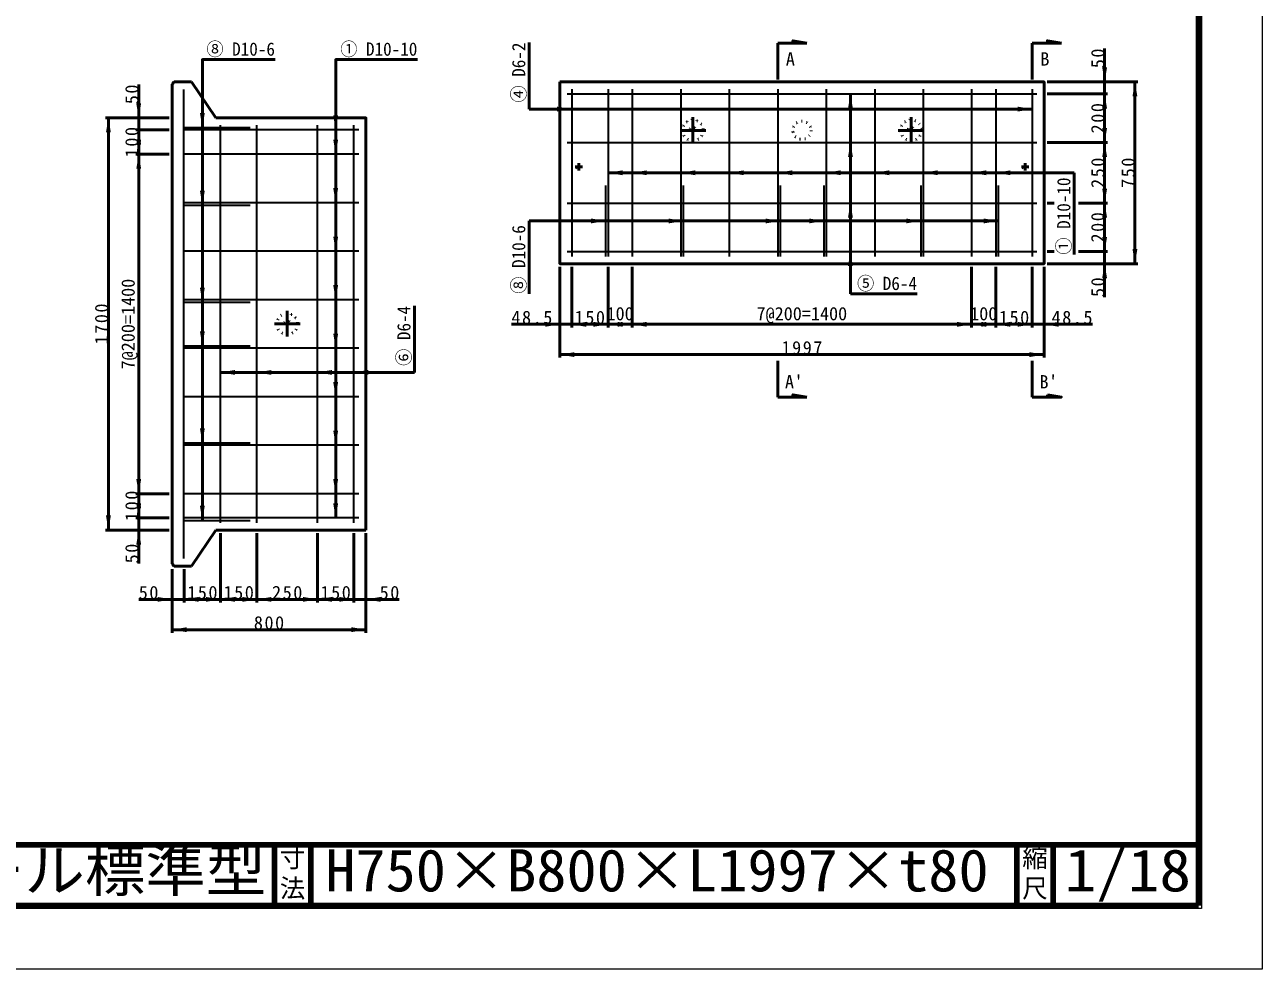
# Model space of a CAD drawing. Units: millimetres, scale not verified, with parts at other scales. Extents: x -2102 to 2102, y -1485 to 1485.
# Drawn here: x 61 to 2102, y -1485 to 73 of the extents above; entities that cross this region are included whole.
import ezdxf
from ezdxf.enums import TextEntityAlignment as Align

# ---------------------------------------------------------------- set-up
doc = ezdxf.new("R2010")
doc.units = ezdxf.units.MM
doc.header["$LTSCALE"] = 5
doc.linetypes.add('DOTTED', pattern=[1.75, 0.25, -1.5])
doc.linetypes.add('LONG_DASHED_DOTTED', pattern=[15.25, 12, -1.5, 0.25, -1.5])
doc.layers.add('0-0_V-nasSTD', color=7, linetype='Continuous', lineweight=50)
doc.layers.add('0-1_0', color=7, linetype='Continuous', lineweight=100)
doc.styles.add('ＭＳ ゴシック', font='')
doc.styles.get('ＭＳ ゴシック').set_extended_font_data('MS Gothic')

msp = doc.modelspace()

# ---------------------------------------------------------------- linework, layer by layer
at = {"layer": '0-0_V-nasSTD'}
for p, q in [((893.019, -66.02), (893.019, 43.98)), ((1303.019, -17.02), (1303.019, 42.98)), ((1328.019, 42.98), (1303.019, 42.98)), ((1328.019, 42.98), (1351.059, 42.98)), ((1723.019, -17.02), (1723.019, 42.98)), ((1748.019, 42.98), (1723.019, 42.98)), ((1748.019, 42.98), (1771.059, 42.98)), ((1842.419, -21.02), (1842.419, 33.98)), ((307.219, -21.02), (303.619, -24.62)), ((303.619, -24.62), (303.619, -816.22)), ((335.619, -21.02), (307.219, -21.02)), ((335.619, -21.02), (375.619, -80.42)), ((1747.419, -21.02), (1897.419, -21.02)), ((1842.419, -21.02), (1842.419, -41.02)), ((1892.419, -21.02), (1892.419, -321.02)), ((1423.019, -371.02), (1423.019, -41.02)), ((1747.419, -41.02), (1847.419, -41.02)), ((1842.419, -41.02), (1842.419, -121.02)), ((298.619, -80.42), (193.619, -80.42)), ((198.619, -80.42), (198.619, -760.42)), ((1723.019, -66.02), (893.019, -66.02)), ((298.619, -100.42), (243.619, -100.42)), ((248.619, -100.42), (248.619, -140.42)), ((1747.419, -121.02), (1847.419, -121.02)), ((1842.419, -121.02), (1842.419, -221.02)), ((298.619, -140.42), (243.619, -140.42)), ((248.619, -700.42), (248.619, -140.42)), ((1792.419, -171.02), (1023.019, -171.02)), ((1792.419, -306.02), (1792.419, -171.02)), ((1747.419, -221.02), (1759.419, -221.02)), ((1799.419, -221.02), (1847.419, -221.02)), ((1842.419, -221.02), (1842.419, -301.02)), ((1667.019, -250.505), (893.019, -250.505)), ((893.019, -370.505), (893.019, -250.505)), ((1747.419, -301.02), (1759.419, -301.02)), ((1799.419, -301.02), (1847.419, -301.02)), ((1842.419, -321.02), (1842.419, -301.02)), ((943.619, -326.02), (943.619, -476.02)), ((963.019, -326.02), (963.019, -426.02)), ((1023.019, -326.02), (1023.019, -426.02)), ((1063.019, -326.02), (1063.019, -426.02)), ((1623.019, -326.02), (1623.019, -426.02)), ((1663.019, -326.02), (1663.019, -426.02)), ((1723.019, -326.02), (1723.019, -426.02)), ((1742.419, -326.02), (1742.419, -476.02)), ((1747.419, -321.02), (1897.419, -321.02)), ((1842.419, -321.02), (1842.419, -376.02)), ((1423.019, -371.02), (1533.019, -371.02)), ((703.619, -500.42), (703.619, -390.42)), ((863.619, -421.02), (943.619, -421.02)), ((1023.019, -421.02), (1063.019, -421.02)), ((1063.019, -421.02), (1623.019, -421.02)), ((1663.019, -421.02), (1623.019, -421.02)), ((1822.419, -421.02), (1742.419, -421.02)), ((943.619, -471.02), (1742.419, -471.02)), ((1303.019, -481.02), (1303.019, -541.02)), ((1723.019, -481.02), (1723.019, -541.02)), ((383.619, -500.42), (703.619, -500.42)), ((1328.019, -541.02), (1303.019, -541.02)), ((1328.019, -541.02), (1351.059, -541.02)), ((1748.019, -541.02), (1723.019, -541.02)), ((1748.019, -541.02), (1748.019, -537.18)), ((298.619, -700.42), (243.619, -700.42)), ((248.619, -740.42), (248.619, -700.42)), ((298.619, -740.42), (243.619, -740.42)), ((298.619, -760.42), (193.619, -760.42)), ((375.619, -760.42), (335.619, -819.82)), ((623.619, -760.42), (375.619, -760.42)), ((383.619, -879.82), (383.619, -765.42)), ((443.619, -879.82), (443.619, -765.42)), ((543.619, -879.82), (543.619, -765.42)), ((603.619, -879.82), (603.619, -765.42)), ((623.619, -929.82), (623.619, -765.42)), ((303.619, -816.22), (307.219, -819.82)), ((303.619, -929.82), (303.619, -824.82)), ((307.219, -819.82), (335.619, -819.82)), ((323.619, -879.82), (323.619, -824.82)), ((323.619, -874.82), (383.619, -874.82)), ((383.619, -874.82), (443.619, -874.82)), ((623.619, -924.82), (303.619, -924.82))]:
    msp.add_line(p, q, dxfattribs=at)
at = {"layer": '0-0_V-nasSTD', "lineweight": 35}
for p, q in [((322.419, -33.42), (322.419, -807.42)), ((963.019, -33.02), (963.019, -309.02)), ((1023.019, -33.02), (1023.019, -309.02)), ((1063.019, -33.02), (1063.019, -309.02)), ((1143.019, -33.02), (1143.019, -309.02)), ((1223.019, -33.02), (1223.019, -309.02)), ((1303.019, -33.02), (1303.019, -309.02)), ((1383.019, -33.02), (1383.019, -309.02)), ((1463.019, -33.02), (1463.019, -309.02)), ((1543.019, -33.02), (1543.019, -309.02)), ((1623.019, -33.02), (1623.019, -309.02)), ((1663.019, -33.02), (1663.019, -309.02)), ((1723.019, -33.02), (1723.019, -309.02)), ((955.619, -41.02), (1730.419, -41.02)), ((321.619, -96.42), (432.648, -96.42)), ((611.619, -100.42), (323.619, -100.42)), ((383.619, -748.42), (383.619, -92.42)), ((443.619, -748.42), (443.619, -92.42)), ((543.619, -748.42), (543.619, -92.42)), ((603.619, -748.42), (603.619, -92.42)), ((955.619, -121.02), (1730.419, -121.02)), ((611.619, -140.42), (323.619, -140.42)), ((1019.019, -191.99), (1019.019, -309.02)), ((1147.019, -191.99), (1147.019, -309.02)), ((1307.019, -191.99), (1307.019, -309.02)), ((1379.019, -191.99), (1379.019, -309.02)), ((1539.019, -191.99), (1539.019, -309.02)), ((1667.019, -191.99), (1667.019, -309.02)), ((321.619, -224.42), (432.648, -224.42)), ((611.619, -220.42), (323.619, -220.42)), ((955.619, -221.02), (1730.419, -221.02)), ((611.619, -300.42), (323.619, -300.42)), ((955.619, -301.02), (1730.419, -301.02)), ((321.619, -384.42), (432.648, -384.42)), ((611.619, -380.42), (323.619, -380.42)), ((321.619, -456.42), (432.648, -456.42)), ((611.619, -460.42), (323.619, -460.42)), ((611.619, -540.42), (323.619, -540.42)), ((321.619, -616.42), (432.648, -616.42)), ((611.619, -620.42), (323.619, -620.42)), ((611.619, -700.42), (323.619, -700.42)), ((321.619, -744.42), (432.648, -744.42)), ((611.619, -740.42), (323.619, -740.42))]:
    msp.add_line(p, q, dxfattribs=at)
at = {"layer": '0-0_V-nasSTD', "linetype": 'LONG_DASHED_DOTTED'}
for p, q in [((1163.019, -79.22), (1163.019, -121.62)), ((1523.019, -79.22), (1523.019, -121.62)), ((1141.819, -101.02), (1184.219, -101.02)), ((1501.819, -101.02), (1544.219, -101.02)), ((968.819, -161.02), (980.819, -161.02)), ((974.819, -167.02), (974.819, -155.02)), ((1705.219, -161.02), (1717.219, -161.02)), ((1711.219, -167.02), (1711.219, -155.02)), ((493.619, -398.62), (493.619, -441.02)), ((472.419, -420.42), (514.819, -420.42))]:
    msp.add_line(p, q, dxfattribs=at)
at = {"layer": '0-0_V-nasSTD', "lineweight": 100}
for p, q in [((472.5, -1280), (472.5, -1380)), ((532.5, -1280), (532.5, -1380)), ((1697.5, -1280), (1697.5, -1380)), ((1757.5, -1280), (1757.5, -1380)), ((-1997.5, -1380), (1997.5, -1380))]:
    msp.add_line(p, q, dxfattribs=at)
at = {"layer": '0-0_V-nasSTD', "lineweight": 18}
for points in [[(-2102.5, -1485), (-2102.5, 1485), (2102.5, 1485), (2102.5, -1485)], [(-2002.5, -1385), (-2002.5, 1385), (2002.5, 1385), (2002.5, -1385)]]:
    msp.add_lwpolyline(points, close=True, dxfattribs=at)
at = {"layer": '0-0_V-nasSTD', "lineweight": 100}
msp.add_lwpolyline([(1997.5, -1380), (1997.5, 1380), (-1997.5, 1380)], dxfattribs=at)
at = {"layer": '0-0_V-nasSTD'}
for points in [[(1328.019, 42.98), (1328.019, 46.82), (1351.059, 42.98)], [(1748.019, 42.98), (1748.019, 46.82), (1771.059, 42.98)], [(353.619, -744.42), (353.619, 15.58), (473.619, 15.58)], [(573.619, -740.42), (573.619, 15.58), (708.619, 15.58)], [(248.619, -100.42), (248.619, -80.42), (248.619, -25.42)], [(623.619, -760.42), (623.619, -80.42), (375.619, -80.42)], [(943.619, -421.02), (963.019, -421.02), (1023.019, -421.02)], [(1742.419, -421.02), (1723.019, -421.02), (1663.019, -421.02)], [(1328.019, -541.02), (1328.019, -537.18), (1351.059, -541.02)], [(1748.019, -537.18), (1771.059, -541.02), (1748.019, -541.02)], [(248.619, -740.42), (248.619, -760.42), (248.619, -815.42)], [(323.619, -874.82), (303.619, -874.82), (248.619, -874.82)], [(443.619, -874.82), (543.619, -874.82), (603.619, -874.82)], [(603.619, -874.82), (623.619, -874.82), (678.619, -874.82)]]:
    msp.add_lwpolyline(points, dxfattribs=at)
msp.add_lwpolyline([(943.619, -21.02), (943.619, -321.02), (1742.419, -321.02), (1742.419, -21.02)], close=True, dxfattribs=at)
at = {"layer": '0-0_V-nasSTD', "linetype": 'DOTTED'}
for centre, radius in [((1163.019, -101.02), 17.2), ((1163.019, -101.02), 5), ((1343.019, -101.02), 15), ((1523.019, -101.02), 17.2), ((1523.019, -101.02), 5), ((974.819, -161.02), 3.8), ((974.819, -161.02), 2.4), ((974.819, -161.02), 2), ((1711.219, -161.02), 3.8), ((1711.219, -161.02), 2.4), ((1711.219, -161.02), 2), ((493.619, -420.42), 17.2), ((493.619, -420.42), 5)]:
    msp.add_circle(centre, radius, dxfattribs=at)
at = {"layer": '0-0_V-nasSTD'}
for points in [[(1838.419, 2.98), (1842.419, -21.02), (1842.419, 2.98)], [(1842.419, -21.02), (1842.419, 2.98), (1846.419, 2.98)], [(1888.419, -45.02), (1892.419, -45.02), (1892.419, -21.02)], [(1892.419, -45.02), (1892.419, -21.02), (1896.419, -45.02)], [(244.619, -56.42), (248.619, -80.42), (248.619, -56.42)], [(248.619, -80.42), (248.619, -56.42), (252.619, -56.42)], [(1419.019, -65.02), (1423.019, -65.02), (1423.019, -41.02)], [(1423.019, -65.02), (1423.019, -41.02), (1427.019, -65.02)], [(1838.419, -65.02), (1842.419, -65.02), (1842.419, -41.02)], [(1842.419, -65.02), (1842.419, -41.02), (1846.419, -65.02)], [(194.619, -104.42), (198.619, -104.42), (198.619, -80.42)], [(198.619, -104.42), (198.619, -80.42), (202.619, -104.42)], [(349.619, -72.42), (353.619, -96.42), (353.619, -72.42)], [(353.619, -96.42), (353.619, -72.42), (357.619, -72.42)], [(569.619, -76.42), (573.619, -100.42), (573.619, -76.42)], [(573.619, -100.42), (573.619, -76.42), (577.619, -76.42)], [(939.019, -66.02), (939.019, -62.02), (963.019, -66.02)], [(939.019, -70.02), (939.019, -66.02), (963.019, -66.02)], [(1699.019, -66.02), (1699.019, -62.02), (1723.019, -66.02)], [(1699.019, -70.02), (1699.019, -66.02), (1723.019, -66.02)], [(244.619, -124.42), (248.619, -124.42), (248.619, -100.42)], [(248.619, -124.42), (248.619, -100.42), (252.619, -124.42)], [(1838.419, -97.02), (1842.419, -121.02), (1842.419, -97.02)], [(1842.419, -121.02), (1842.419, -97.02), (1846.419, -97.02)], [(244.619, -116.42), (248.619, -140.42), (248.619, -116.42)], [(248.619, -140.42), (248.619, -116.42), (252.619, -116.42)], [(569.619, -116.42), (573.619, -140.42), (573.619, -116.42)], [(573.619, -140.42), (573.619, -116.42), (577.619, -116.42)], [(1419.019, -145.02), (1423.019, -145.02), (1423.019, -121.02)], [(1423.019, -145.02), (1423.019, -121.02), (1427.019, -145.02)], [(1838.419, -145.02), (1842.419, -145.02), (1842.419, -121.02)], [(1842.419, -145.02), (1842.419, -121.02), (1846.419, -145.02)], [(244.619, -164.42), (248.619, -164.42), (248.619, -140.42)], [(248.619, -164.42), (248.619, -140.42), (252.619, -164.42)], [(1023.019, -171.02), (1047.019, -171.02), (1047.019, -167.02)], [(1023.019, -171.02), (1047.019, -175.02), (1047.019, -171.02)], [(1063.019, -171.02), (1087.019, -171.02), (1087.019, -167.02)], [(1063.019, -171.02), (1087.019, -175.02), (1087.019, -171.02)], [(1143.019, -171.02), (1167.019, -171.02), (1167.019, -167.02)], [(1143.019, -171.02), (1167.019, -175.02), (1167.019, -171.02)], [(1223.019, -171.02), (1247.019, -171.02), (1247.019, -167.02)], [(1223.019, -171.02), (1247.019, -175.02), (1247.019, -171.02)], [(1303.019, -171.02), (1327.019, -171.02), (1327.019, -167.02)], [(1303.019, -171.02), (1327.019, -175.02), (1327.019, -171.02)], [(1383.019, -171.02), (1407.019, -171.02), (1407.019, -167.02)], [(1383.019, -171.02), (1407.019, -175.02), (1407.019, -171.02)], [(1463.019, -171.02), (1487.019, -171.02), (1487.019, -167.02)], [(1463.019, -171.02), (1487.019, -175.02), (1487.019, -171.02)], [(1543.019, -171.02), (1567.019, -171.02), (1567.019, -167.02)], [(1543.019, -171.02), (1567.019, -175.02), (1567.019, -171.02)], [(1623.019, -171.02), (1647.019, -171.02), (1647.019, -167.02)], [(1623.019, -171.02), (1647.019, -175.02), (1647.019, -171.02)], [(1663.019, -171.02), (1687.019, -171.02), (1687.019, -167.02)], [(1663.019, -171.02), (1687.019, -175.02), (1687.019, -171.02)], [(349.619, -200.42), (353.619, -224.42), (353.619, -200.42)], [(353.619, -224.42), (353.619, -200.42), (357.619, -200.42)], [(569.619, -196.42), (573.619, -220.42), (573.619, -196.42)], [(573.619, -220.42), (573.619, -196.42), (577.619, -196.42)], [(1838.419, -197.02), (1842.419, -221.02), (1842.419, -197.02)], [(1842.419, -221.02), (1842.419, -197.02), (1846.419, -197.02)], [(1419.019, -245.02), (1423.019, -245.02), (1423.019, -221.02)], [(1423.019, -245.02), (1423.019, -221.02), (1427.019, -245.02)], [(1838.419, -245.02), (1842.419, -245.02), (1842.419, -221.02)], [(1842.419, -245.02), (1842.419, -221.02), (1846.419, -245.02)], [(995.019, -250.505), (995.019, -246.505), (1019.019, -250.505)], [(995.019, -254.505), (995.019, -250.505), (1019.019, -250.505)], [(1123.019, -250.505), (1123.019, -246.505), (1147.019, -250.505)], [(1123.019, -254.505), (1123.019, -250.505), (1147.019, -250.505)], [(1283.019, -250.505), (1283.019, -246.505), (1307.019, -250.505)], [(1283.019, -254.505), (1283.019, -250.505), (1307.019, -250.505)], [(1355.019, -250.505), (1355.019, -246.505), (1379.019, -250.505)], [(1355.019, -254.505), (1355.019, -250.505), (1379.019, -250.505)], [(1515.019, -250.505), (1515.019, -246.505), (1539.019, -250.505)], [(1515.019, -254.505), (1515.019, -250.505), (1539.019, -250.505)], [(1643.019, -250.505), (1643.019, -246.505), (1667.019, -250.505)], [(1643.019, -254.505), (1643.019, -250.505), (1667.019, -250.505)], [(569.619, -276.42), (573.619, -300.42), (573.619, -276.42)], [(573.619, -300.42), (573.619, -276.42), (577.619, -276.42)], [(1838.419, -277.02), (1842.419, -301.02), (1842.419, -277.02)], [(1842.419, -301.02), (1842.419, -277.02), (1846.419, -277.02)], [(1419.019, -325.02), (1423.019, -325.02), (1423.019, -301.02)], [(1423.019, -325.02), (1423.019, -301.02), (1427.019, -325.02)], [(1888.419, -297.02), (1892.419, -321.02), (1892.419, -297.02)], [(1892.419, -321.02), (1892.419, -297.02), (1896.419, -297.02)], [(1838.419, -345.02), (1842.419, -345.02), (1842.419, -321.02)], [(1842.419, -345.02), (1842.419, -321.02), (1846.419, -345.02)], [(349.619, -360.42), (353.619, -384.42), (353.619, -360.42)], [(353.619, -384.42), (353.619, -360.42), (357.619, -360.42)], [(569.619, -356.42), (573.619, -380.42), (573.619, -356.42)], [(573.619, -380.42), (573.619, -356.42), (577.619, -356.42)], [(919.619, -421.02), (919.619, -417.02), (943.619, -421.02)], [(919.619, -425.02), (919.619, -421.02), (943.619, -421.02)], [(963.019, -421.02), (987.019, -421.02), (987.019, -417.02)], [(963.019, -421.02), (987.019, -425.02), (987.019, -421.02)], [(999.019, -421.02), (999.019, -417.02), (1023.019, -421.02)], [(999.019, -425.02), (999.019, -421.02), (1023.019, -421.02)], [(1023.019, -421.02), (1047.019, -421.02), (1047.019, -417.02)], [(1023.019, -421.02), (1047.019, -425.02), (1047.019, -421.02)], [(1039.019, -421.02), (1039.019, -417.02), (1063.019, -421.02)], [(1039.019, -425.02), (1039.019, -421.02), (1063.019, -421.02)], [(1063.019, -421.02), (1087.019, -421.02), (1087.019, -417.02)], [(1063.019, -421.02), (1087.019, -425.02), (1087.019, -421.02)], [(1599.019, -421.02), (1599.019, -417.02), (1623.019, -421.02)], [(1599.019, -425.02), (1599.019, -421.02), (1623.019, -421.02)], [(1623.019, -421.02), (1647.019, -421.02), (1647.019, -417.02)], [(1623.019, -421.02), (1647.019, -425.02), (1647.019, -421.02)], [(1639.019, -421.02), (1639.019, -417.02), (1663.019, -421.02)], [(1639.019, -425.02), (1639.019, -421.02), (1663.019, -421.02)], [(1663.019, -421.02), (1687.019, -421.02), (1687.019, -417.02)], [(1663.019, -421.02), (1687.019, -425.02), (1687.019, -421.02)], [(1699.019, -421.02), (1699.019, -417.02), (1723.019, -421.02)], [(1699.019, -425.02), (1699.019, -421.02), (1723.019, -421.02)], [(1742.419, -421.02), (1766.419, -421.02), (1766.419, -417.02)], [(1742.419, -421.02), (1766.419, -425.02), (1766.419, -421.02)], [(349.619, -432.42), (353.619, -456.42), (353.619, -432.42)], [(353.619, -456.42), (353.619, -432.42), (357.619, -432.42)], [(569.619, -436.42), (573.619, -460.42), (573.619, -436.42)], [(573.619, -460.42), (573.619, -436.42), (577.619, -436.42)], [(943.619, -471.02), (967.619, -471.02), (967.619, -467.02)], [(1718.419, -471.02), (1718.419, -467.02), (1742.419, -471.02)], [(943.619, -471.02), (967.619, -475.02), (967.619, -471.02)], [(1718.419, -475.02), (1718.419, -471.02), (1742.419, -471.02)], [(383.619, -500.42), (407.619, -500.42), (407.619, -496.42)], [(383.619, -500.42), (407.619, -504.42), (407.619, -500.42)], [(443.619, -500.42), (467.619, -500.42), (467.619, -496.42)], [(443.619, -500.42), (467.619, -504.42), (467.619, -500.42)], [(543.619, -500.42), (567.619, -500.42), (567.619, -496.42)], [(543.619, -500.42), (567.619, -504.42), (567.619, -500.42)], [(603.619, -500.42), (627.619, -500.42), (627.619, -496.42)], [(603.619, -500.42), (627.619, -504.42), (627.619, -500.42)], [(569.619, -516.42), (573.619, -540.42), (573.619, -516.42)], [(573.619, -540.42), (573.619, -516.42), (577.619, -516.42)], [(349.619, -592.42), (353.619, -616.42), (353.619, -592.42)], [(353.619, -616.42), (353.619, -592.42), (357.619, -592.42)], [(569.619, -596.42), (573.619, -620.42), (573.619, -596.42)], [(573.619, -620.42), (573.619, -596.42), (577.619, -596.42)], [(244.619, -676.42), (248.619, -700.42), (248.619, -676.42)], [(248.619, -700.42), (248.619, -676.42), (252.619, -676.42)], [(569.619, -676.42), (573.619, -700.42), (573.619, -676.42)], [(573.619, -700.42), (573.619, -676.42), (577.619, -676.42)], [(244.619, -724.42), (248.619, -724.42), (248.619, -700.42)], [(248.619, -724.42), (248.619, -700.42), (252.619, -724.42)], [(244.619, -716.42), (248.619, -740.42), (248.619, -716.42)], [(248.619, -740.42), (248.619, -716.42), (252.619, -716.42)], [(349.619, -720.42), (353.619, -744.42), (353.619, -720.42)], [(353.619, -744.42), (353.619, -720.42), (357.619, -720.42)], [(569.619, -716.42), (573.619, -740.42), (573.619, -716.42)], [(573.619, -740.42), (573.619, -716.42), (577.619, -716.42)], [(194.619, -736.42), (198.619, -760.42), (198.619, -736.42)], [(198.619, -760.42), (198.619, -736.42), (202.619, -736.42)], [(244.619, -784.42), (248.619, -784.42), (248.619, -760.42)], [(248.619, -784.42), (248.619, -760.42), (252.619, -784.42)], [(279.619, -874.82), (279.619, -870.82), (303.619, -874.82)], [(279.619, -878.82), (279.619, -874.82), (303.619, -874.82)], [(323.619, -874.82), (347.619, -874.82), (347.619, -870.82)], [(323.619, -874.82), (347.619, -878.82), (347.619, -874.82)], [(359.619, -874.82), (359.619, -870.82), (383.619, -874.82)], [(359.619, -878.82), (359.619, -874.82), (383.619, -874.82)], [(383.619, -874.82), (407.619, -874.82), (407.619, -870.82)], [(383.619, -874.82), (407.619, -878.82), (407.619, -874.82)], [(419.619, -874.82), (419.619, -870.82), (443.619, -874.82)], [(419.619, -878.82), (419.619, -874.82), (443.619, -874.82)], [(443.619, -874.82), (467.619, -874.82), (467.619, -870.82)], [(443.619, -874.82), (467.619, -878.82), (467.619, -874.82)], [(519.619, -874.82), (519.619, -870.82), (543.619, -874.82)], [(519.619, -878.82), (519.619, -874.82), (543.619, -874.82)], [(543.619, -874.82), (567.619, -874.82), (567.619, -870.82)], [(543.619, -874.82), (567.619, -878.82), (567.619, -874.82)], [(579.619, -874.82), (579.619, -870.82), (603.619, -874.82)], [(579.619, -878.82), (579.619, -874.82), (603.619, -874.82)], [(623.619, -874.82), (647.619, -874.82), (647.619, -870.82)], [(623.619, -874.82), (647.619, -878.82), (647.619, -874.82)], [(303.619, -924.82), (327.619, -924.82), (327.619, -920.82)], [(303.619, -924.82), (327.619, -928.82), (327.619, -924.82)], [(599.619, -924.82), (599.619, -920.82), (623.619, -924.82)], [(599.619, -928.82), (599.619, -924.82), (623.619, -924.82)]]:
    msp.add_solid(points, dxfattribs=at)
at = {"layer": '0-1_0'}
msp.add_line((-1997.5, -1280), (1997.5, -1280), dxfattribs=at)

# ---------------------------------------------------------------- texts
at = {"layer": '0-0_V-nasSTD', "style": 'ＭＳ ゴシック'}
for s, height, width, p in [('⑧ D10-6', 21.85, 0.95, (360.348, 15.58)), ('① D10-10', 21.85, 0.95, (581.189, 15.58)), ('⑤ D6-4', 21.85, 0.95, (1433.907, -371.02)), ('1stタッチウォール標準型', 69.65, 1.05, (-687.75, -1377.53)), ('1/18', 69.65, 1.1, (1776.5, -1377.418)), ('H750×B800×L1997×t80', 69.65, 1.05, (556.5, -1377.492))]:
    msp.add_text(s, height=height, dxfattribs=dict(at, width=width)).set_placement(p, align=Align.BOTTOM_LEFT)
at = {"layer": '0-0_V-nasSTD', "style": 'ＭＳ ゴシック', "width": 0.95}
for s, p in [('④ D6-2', (893.019, -55.131)), ('① D10-10', (1792.419, -306.02)), ('⑧ D10-6', (893.019, -370.505)), ('⑥ D6-4', (703.619, -489.531))]:
    msp.add_text(s, height=21.85, rotation=90, dxfattribs=at).set_placement(p, align=Align.BOTTOM_LEFT)
at = {"layer": '0-0_V-nasSTD', "style": 'ＭＳ ゴシック'}
for s, height, p in [('A', 21.99, (1316.384, -0.844)), ('B', 21.99, (1736.384, -0.844)), ('100', 21.99, (1020.519, -421.02)), ('7@200=1400', 21.99, (1268.019, -421.02)), ('100', 21.99, (1620.519, -421.02)), ("A'", 21.99, (1314.907, -533.463)), ("B'", 21.99, (1734.907, -533.463)), ('寸', 30.79, (481.482, -1326.001)), ('縮', 30.79, (1706.482, -1326.001)), ('法', 30.79, (481.476, -1375.99)), ('尺', 30.79, (1706.476, -1375.99))]:
    msp.add_text(s, height=height, dxfattribs=at).set_placement(p, align=Align.BOTTOM_LEFT)
msp.add_text('7@200=1400', height=21.99, rotation=90, dxfattribs=at).set_placement((248.619, -495.42), align=Align.BOTTOM_LEFT)
at = {"layer": '0-0_V-nasSTD', "char_height": 21.99, "attachment_point": 7, "rotation": 90, "style": 'ＭＳ ゴシック'}
for s, insert in [('\\T1.17;50', (1842.419, 1.48)), ('\\T1.17;50', (248.619, -57.92)), ('\\T1.17;200', (1842.419, -106.02)), ('\\T1.17;100', (248.619, -145.42)), ('\\T1.17;250', (1842.419, -196.02)), ('\\T1.17;750', (1892.419, -196.02)), ('\\T1.17;200', (1842.419, -286.02)), ('\\T1.17;50', (1842.419, -376.02)), ('\\T1.17;1700', (198.619, -454.17)), ('\\T1.17;100', (248.619, -745.42)), ('\\T1.17;50', (248.619, -815.42))]:
    msp.add_mtext(s, dxfattribs=dict(at, insert=insert))
at = {"layer": '0-0_V-nasSTD', "char_height": 21.99, "attachment_point": 7, "style": 'ＭＳ ゴシック'}
for s, insert in [('\\T1.17;48.5', (863.619, -421.02)), ('\\T1.17;150', (968.019, -421.02)), ('\\T1.17;150', (1668.019, -421.02)), ('\\T1.17;48.5', (1754.919, -421.02)), ('\\T1.17;1997', (1309.269, -471.02)), ('\\T1.17;50', (248.619, -874.82)), ('\\T1.17;150', (328.619, -874.82)), ('\\T1.17;150', (388.619, -874.82)), ('\\T1.17;250', (468.619, -874.82)), ('\\T1.17;150', (548.619, -874.82)), ('\\T1.17;50', (646.119, -874.82)), ('\\T1.17;800', (438.619, -924.82))]:
    msp.add_mtext(s, dxfattribs=dict(at, insert=insert))

doc.saveas('drawing.dxf')
